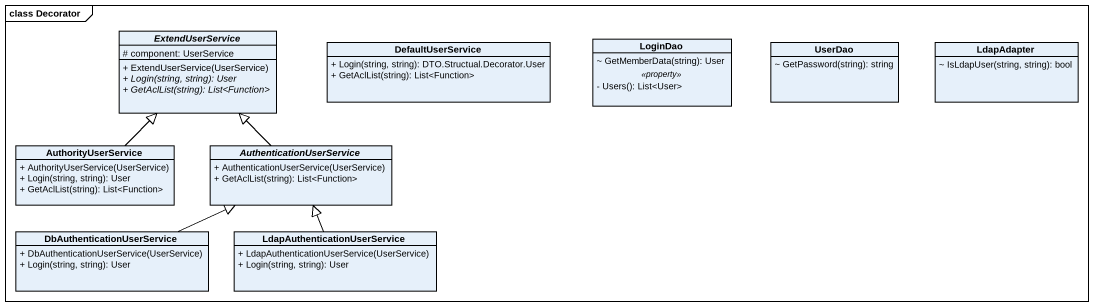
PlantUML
@startuml
mainframe class Decorator
hide circle
hide empty members
skinparam classAttributeIconSize 0
abstract class ExtendUserService {
  # component: UserService
  + ExtendUserService(UserService)
  {abstract} + Login(string, string): User
  {abstract} + GetAclList(string): List<Function>
}
class DefaultUserService {
  + Login(string, string): DTO.Structual.Decorator.User
  + GetAclList(string): List<Function>
}
class LoginDao {
  ~ GetMemberData(string): User
  .. <<property>> ..
  - Users(): List<User>
}
class UserDao {
  ~ GetPassword(string): string
}
class LdapAdapter {
  ~ IsLdapUser(string, string): bool
}
class AuthorityUserService {
  + AuthorityUserService(UserService)
  + Login(string, string): User
  + GetAclList(string): List<Function>
}
abstract class AuthenticationUserService {
  + AuthenticationUserService(UserService)
  + GetAclList(string): List<Function>
}
class DbAuthenticationUserService {
  + DbAuthenticationUserService(UserService)
  + Login(string, string): User
}
class "LdapAuthenticationUserService" as LdapAuthenticationUserServic {
  + LdapAuthenticationUserService(UserService)
  + Login(string, string): User
}
AuthorityUserService -up-|> ExtendUserService
AuthenticationUserService -up-|> ExtendUserService
DbAuthenticationUserService -right-|> AuthenticationUserService
LdapAuthenticationUserServic -up-|> AuthenticationUserService
@enduml
